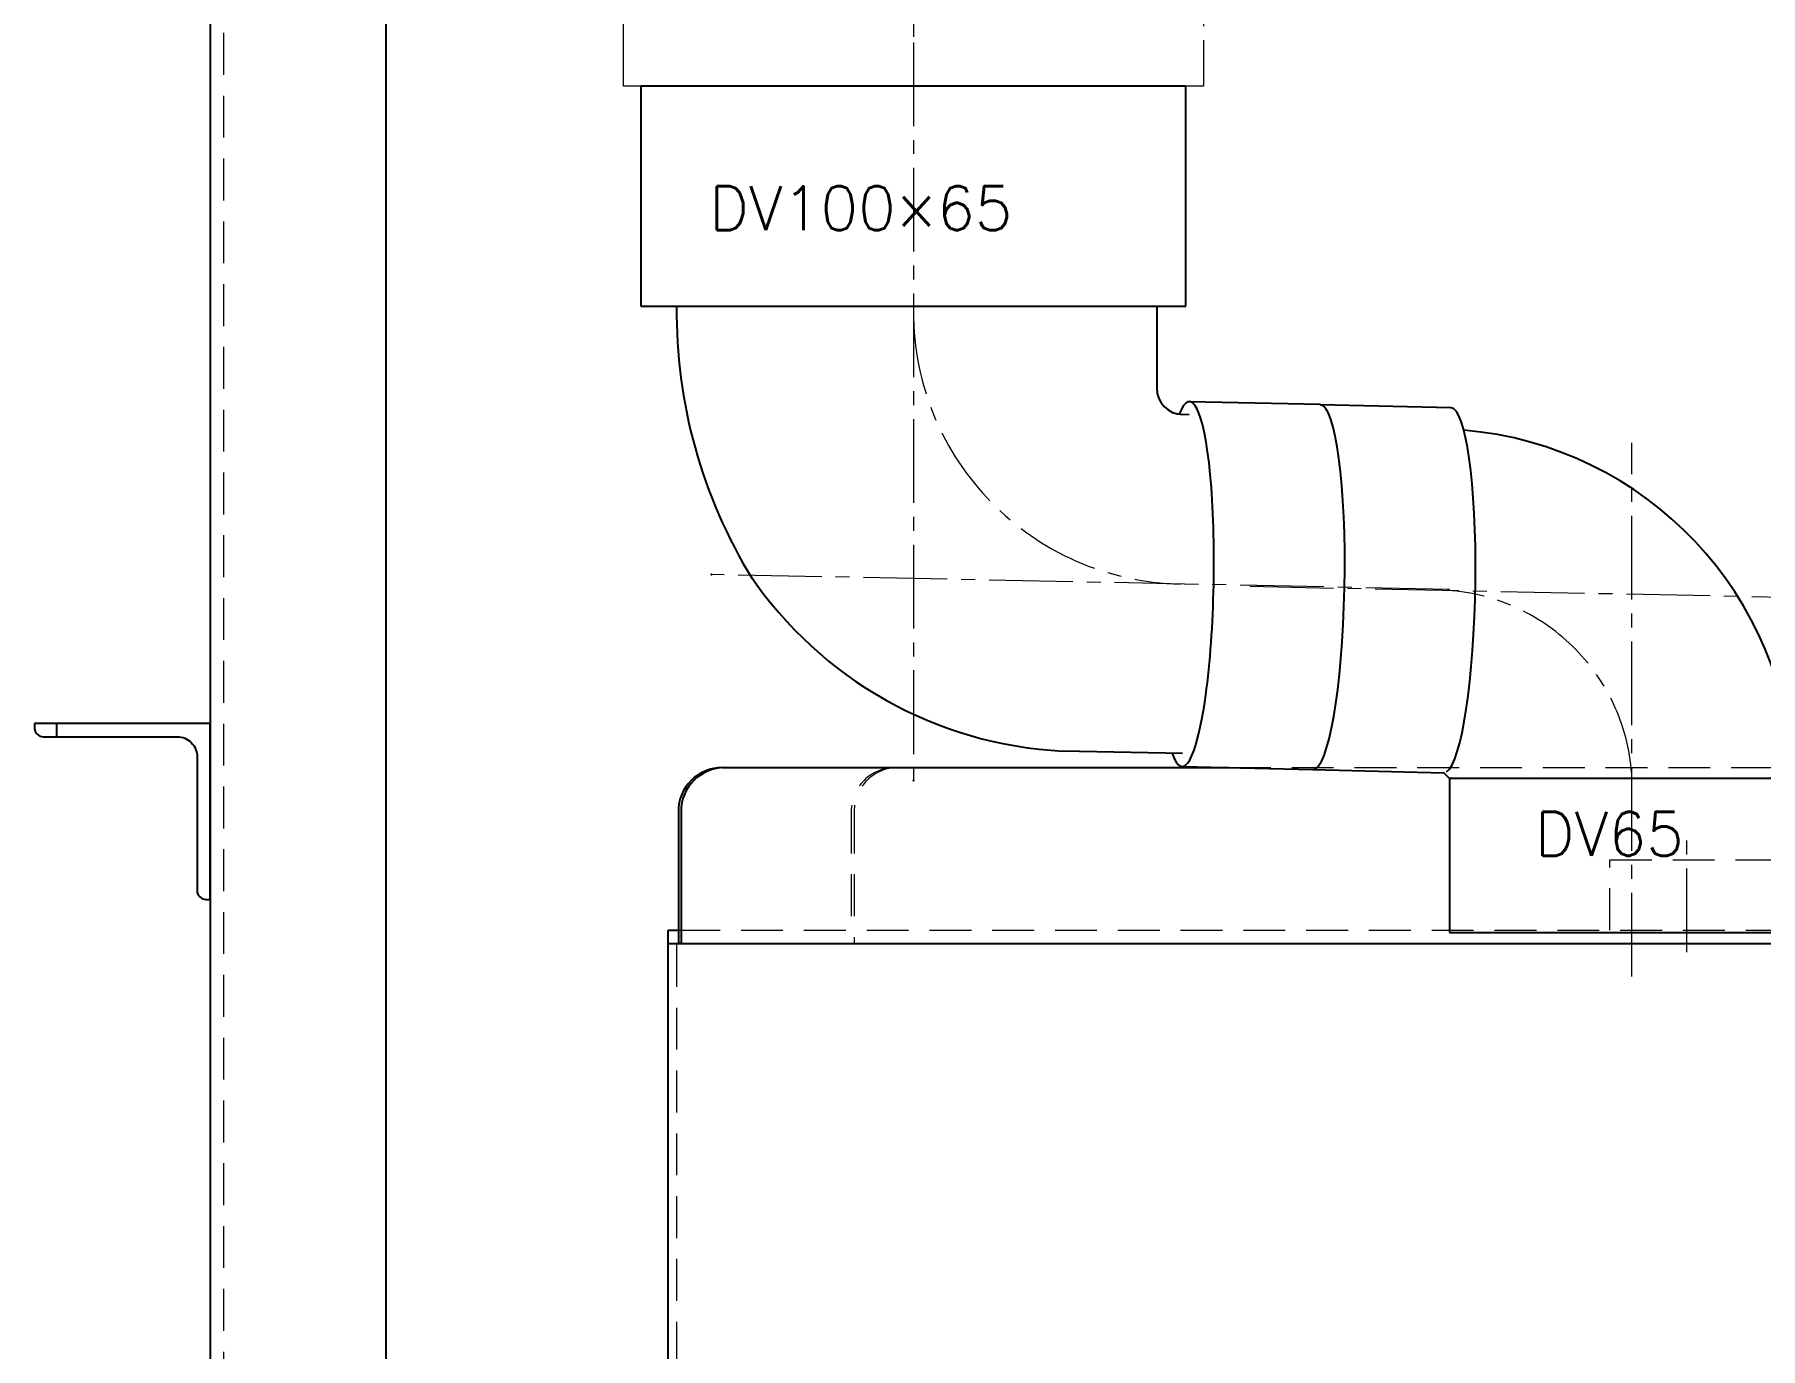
# Model space of a CAD drawing. Header units: millimetres. Extents: x 0 to 51411, y 0 to 16902.
# Drawn here: x 8524.2 to 8917, y 7222.6 to 7521.6 of the extents above; entities that cross this region are included whole.
import ezdxf

# ---------------------------------------------------------------- set-up
doc = ezdxf.new("R2010")
doc.units = ezdxf.units.MM
for name, pattern in [('CENTER2', [28.575, 19.05, -3.175, 3.175, -3.175]), ('HIDDEN', [9.525, 6.35, -3.175]), ('HIDDEN2', [4.7625, 3.175, -1.5875]), ('PHANTOM2', [31.75, 15.875, -3.175, 3.175, -3.175, 3.175, -3.175])]:
    doc.linetypes.add(name, pattern=pattern)
for name, color, linetype, lineweight in [('01_外形線', 7, 'Continuous', 25), ('03_かくれ線', 6, 'HIDDEN2', 13), ('04_中心線', 1, 'CENTER2', 9), ('05_仮想線', 2, 'PHANTOM2', 13)]:
    doc.layers.add(name, color=color, linetype=linetype, lineweight=lineweight)
doc.styles.add('KSS_TXT', font='txt.shx', dxfattribs={"bigfont": 'extfont2.shx'})

msp = doc.modelspace()

# ---------------------------------------------------------------- linework, layer by layer
for p, q in [((8662.202, 7509.806), (8662.202, 7459.806)), ((8786.202, 7509.806), (8662.202, 7509.806)), ((8786.202, 7459.806), (8786.202, 7509.806)), ((8662.202, 7459.806), (8786.202, 7459.806)), ((8786.969, 7435.088), (8785.453, 7435.118)), ((8816.857, 7437.438), (8787.029, 7438.042)), ((8846.551, 7436.625), (8816.793, 7437.333)), ((8785.409, 7358.013), (8758.145, 7358.565)), ((8785.349, 7355.059), (8815.129, 7354.35)), ((8815.11, 7354.35), (8844.87, 7353.642)), ((8846.202, 7352.283), (8844.87, 7353.642)), ((8846.202, 7352.283), (8846.202, 7317.283)), ((8929.202, 7352.283), (8846.202, 7352.283)), ((8846.202, 7317.283), (8929.202, 7317.283)), ((8668.383, 7314.806), (9307.021, 7314.806))]:
    msp.add_line(p, q)
for centre, radius, start, end in [((8786.202, 7458.563), 115.9, 179.38565, 211.61586), ((8842.702, 7350.185), 81.649, 1.47243, 85.24466), ((8762.672, 7449.813), 91.36, 214.12652, 267.15992)]:
    msp.add_arc(centre, radius, start, end)
for p in [(8678.289, 7398.735), (8724.202, 7351.883)]:
    msp.add_point(p)
at = {"layer": '01_外形線'}
for p, q in [((8779.574, 7459.806), (8779.574, 7441.117)), ((8529.202, 7364.806), (8529.202, 7361.806)), ((8680.705, 7354.806), (8795.994, 7354.806)), ((8670.705, 7345.715), (8670.705, 7314.806)), ((8670.705, 7344.806), (8670.705, 7317.806)), ((8671.354, 7345.715), (8671.354, 7314.806)), ((8668.383, 7317.806), (8670.705, 7317.806)), ((8668.383, 7314.806), (8668.383, 7317.806)), ((8668.383, 6404.806), (8668.383, 7314.806))]:
    msp.add_line(p, q, dxfattribs=at)
msp.add_lwpolyline([(8604.202, 6404.806), (8604.202, 7564.806), (8564.202, 7564.806), (8564.202, 6404.806)], dxfattribs=at)
msp.add_lwpolyline([(8524.202, 7364.806), (8524.202, 7363.806, 0.4142136), (8526.202, 7361.806), (8556.702, 7361.806, -0.4142136), (8561.202, 7357.306), (8561.202, 7326.806, 0.4142136), (8563.202, 7324.806), (8564.202, 7324.806), (8564.202, 7364.806)], format="xyb", close=True, dxfattribs=at)
for centre, radius, start, end in [((8785.574, 7441.117), 6, 180, 268.84), ((8680.705, 7344.806), 10, 90, 180), ((8681.313, 7344.806), 10, 90, 180)]:
    msp.add_arc(centre, radius, start, end, dxfattribs=at)
for centre, start_param, end_param in [((8786.189, 7396.55), 2.7619498, 6.6592194), ((8815.95, 7395.842), 3.1415927, 6.2831853), ((8845.711, 7395.133), 3.2466092, 6.2831853)]:
    msp.add_ellipse(centre, major_axis=(0.84, 41.491), ratio=0.1528615, start_param=start_param, end_param=end_param, dxfattribs=at)
at = {"layer": '03_かくれ線', "ltscale": 3}
for p, q in [((8567.202, 7564.806), (8567.202, 6214.806)), ((8710.056, 7344.806), (8710.056, 7317.806)), ((8710.705, 7344.806), (8710.705, 7314.806)), ((8670.705, 7317.806), (9304.699, 7317.806)), ((8670.383, 6404.806), (8670.383, 7314.806))]:
    msp.add_line(p, q, dxfattribs=at)
at = {"layer": '03_かくれ線', "ltscale": 3, "transparency": 33554559}
for p, q in [((8795.994, 7354.806), (8924.22, 7354.806)), ((8882.702, 7317.806), (8882.702, 7333.806)), ((8882.702, 7333.806), (8987.702, 7333.806))]:
    msp.add_line(p, q, dxfattribs=at)
at = {"layer": '03_かくれ線', "ltscale": 3}
for centre in [(8720.056, 7344.806), (8720.705, 7344.806)]:
    msp.add_arc(centre, 10, 90, 180, dxfattribs=at)
at = {"layer": '04_中心線'}
for p, q in [((8724.202, 7519.806), (8724.202, 7351.883)), ((8887.702, 7307.283), (8887.702, 7428.721)), ((8846.177, 7395.336), (8678.289, 7398.735)), ((8800.72, 7396.044), (8922.132, 7393.586))]:
    msp.add_line(p, q, dxfattribs=at)
at = {"layer": '04_中心線', "transparency": 33554559}
msp.add_line((8900.202, 7312.806), (8900.202, 7338.806), dxfattribs=at)
at = {"layer": '04_中心線'}
for centre, radius, start, end in [((8786.202, 7458.563), 62, 180, 268.84), ((8842.702, 7350.185), 45.049, 2.66937, 86.17063)]:
    msp.add_arc(centre, radius, start, end, dxfattribs=at)
at = {"layer": '05_仮想線', "transparency": 33554559}
for points in [[(8724.202, 7606.806), (8724.202, 7504.806)], [(8658.202, 7509.806), (8658.202, 7583.806)], [(8790.202, 7583.806), (8790.202, 7509.806)], [(8790.202, 7509.806), (8658.202, 7509.806)]]:
    msp.add_lwpolyline(points, dxfattribs=at)

# ---------------------------------------------------------------- texts
at = {"linetype": 'HIDDEN', "char_height": 10, "attachment_point": 1, "style": 'KSS_TXT'}
for s, width, insert in [('DV100×65', 100.249, (8677.737, 7487.072)), ('DV65', 71.89165, (8865.662, 7344.706))]:
    msp.add_mtext_dynamic_manual_height_columns(s, width=width, gutter_width=75, heights=[16.482], dxfattribs=dict(at, insert=insert))

doc.saveas('drawing.dxf')
